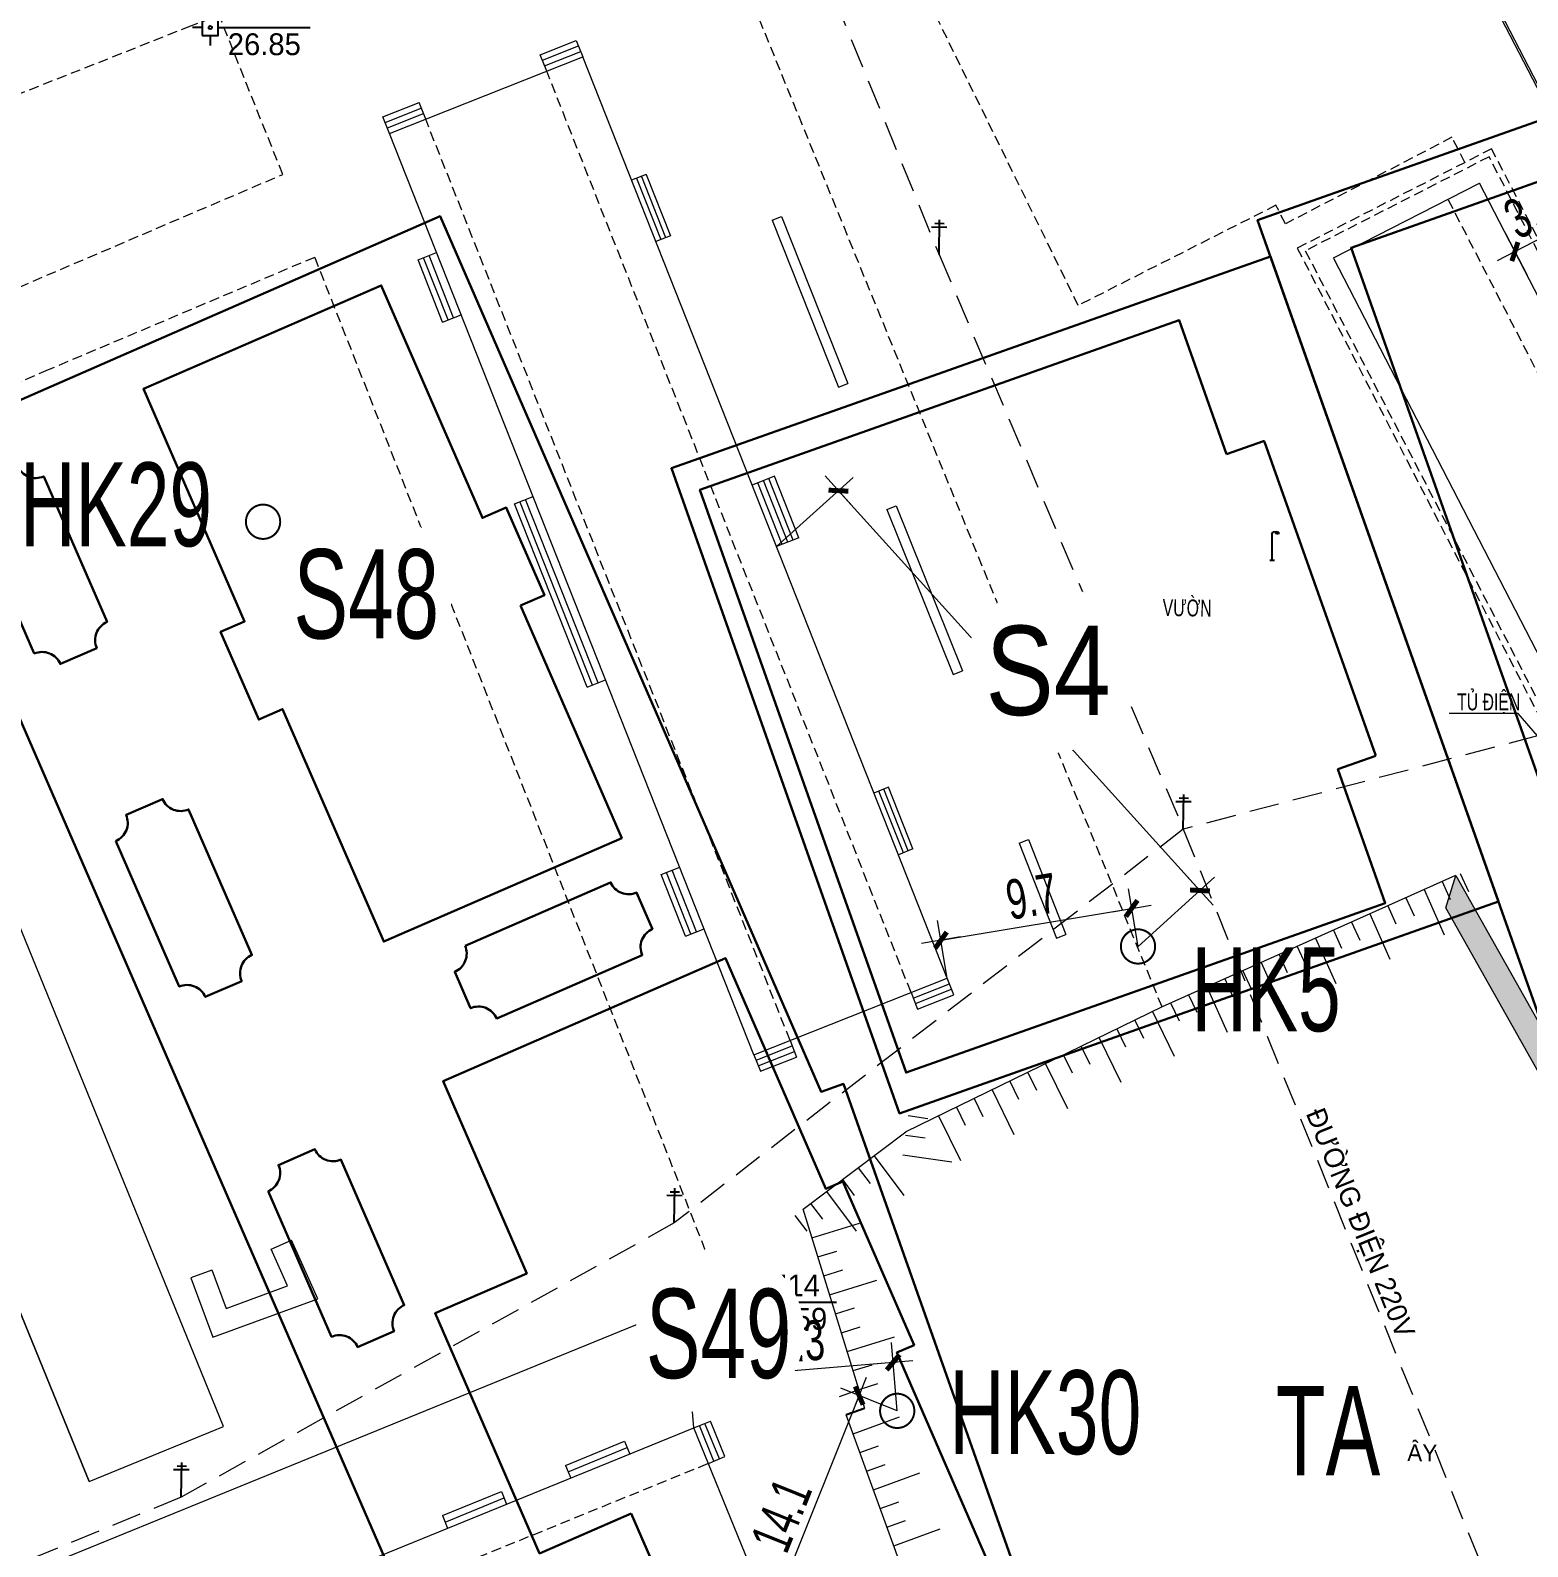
# Model space of a CAD drawing. Header units: inches. Extents: x 496359 to 501064, y 2374078 to 2377203.
# Drawn here: x 496990.3 to 497065.8, y 2376323.4 to 2376399.8 of the extents above; entities that cross this region are included whole.
import ezdxf
from ezdxf.enums import TextEntityAlignment as Align

# ---------------------------------------------------------------- set-up
doc = ezdxf.new("R2010")
doc.units = ezdxf.units.IN
doc.header["$MEASUREMENT"] = 0
doc.linetypes.add('DASHED', pattern=[0.75, 0.5, -0.25])
for name, color, linetype in [('cd', 7, 'Continuous'), ('chu', 6, 'Continuous'), ('MANH', 147, 'Continuous'), ('MOC - DC2', 1, 'Continuous'), ('NOI', 2, 'Continuous'), ('tl', 8, 'Continuous')]:
    doc.layers.add(name, color=color, linetype=linetype)
for name, color, linetype, lineweight in [('EG Text2', 7, 'Continuous', 18), ('ISO', 252, 'Continuous', 20), ('LC Dim', 8, 'Continuous', 18), ('LC Net dam 1', 30, 'Continuous', 30), ('LC Net manh', 239, 'Continuous', 5)]:
    doc.layers.add(name, color=color, linetype=linetype, lineweight=lineweight)
doc.styles.add('dien giai', font='', dxfattribs={"width": 0.8})
doc.styles.add('EG Hai', font='')
doc.styles.add('style1', font='')
doc.styles.get('dien giai').set_extended_font_data('.VnArial NarrowH')
doc.styles.get('EG Hai').set_extended_font_data('.VnArial NarrowH')
doc.styles.get('style1').set_extended_font_data('.VnAvantH')
doc.dimstyles.new('DIM300', dxfattribs={"dimscale": 0.5, "dimtxt": 2, "dimasz": 0.007, "dimexe": 1, "dimexo": 0, "dimgap": 0.4, "dimtad": 1, "dimtoh": 1, "dimdec": 1, "dimzin": 1, "dimdsep": 46, "dimtxsty": 'dien giai', "dimblk": 'rowdim', "dimcen": 2.5, "dimclrd": 256, "dimclre": 256, "dimclrt": 2, "dimazin": 0, "dimtfac": 1, "dimtdec": 1, "dimtix": 1, "dimtmove": 2, "dimatfit": 0, "dimldrblk": 'dot leader', "dimfxl": 2, "dimtolj": 1, "dimtzin": 0, "dimlwd": -1, "dimlwe": -1, "dimarcsym": 1})

# ---------------------------------------------------------------- blocks, each defined once
blk = doc.blocks.new('cdien')
at = {"layer": 'cd', "extrusion": (-0.000518657, 0.000768986, 1)}
for p, q in [((-0.46, 3.14, 0), (0.49, 3.14, 0)), ((0, 0), (0, 3.5, 0)), ((-0.8, 2.78, 0), (0.76, 2.78, 0))]:
    blk.add_line(p, q, dxfattribs=at)
blk = doc.blocks.new('t1')
at = {"layer": 'tl', "color": 250, "lineweight": 0}
for p, q in [((0, 0), (0, 2.5)), ((-2, 0), (-2, 1)), ((-1, 0), (-1, 1))]:
    blk.add_line(p, q, dxfattribs=at)
blk = doc.blocks.new('t2')
at = {"layer": 'tl', "color": 250, "lineweight": 0}
for p, q in [((-2, 0), (-2, -1)), ((-1, 0), (-1, -1)), ((0, 0), (0, -2.5))]:
    blk.add_line(p, q, dxfattribs=at)
blk = doc.blocks.new('chieusang')
at = {"layer": 'cd', "extrusion": (-0.000518657, 0.000768986, 1)}
for p, q in [((-0.03, 2.38, 0), (0.1, 2.57, 0)), ((-0.03, 2.38, 0), (-0.03, 0.03, 0)), ((0.1, 2.57, 0), (0.34, 2.61, 0)), ((0.34, 2.44, 0), (0.34, 2.61, 0)), ((0.34, 2.61, 0), (0.56, 2.54, 0)), ((0.54, 2.37, 0), (0.34, 2.44, 0)), ((0.58, 2.47, 0), (0.54, 2.37, 0)), ((0.56, 2.54, 0), (0.58, 2.47, 0)), ((-0.2, 0, 0), (0.2, 0, 0))]:
    blk.add_line(p, q, dxfattribs=at)
blk = doc.blocks.new('MOC')
at = {"layer": 'MOC - DC2'}
for points in [[(0, 0.4), (0, 0.9)], [(-0.4, 0), (-0.9, 0)], [(0.4, 0), (5.03, 0)], [(0, -0.4), (0, -0.9)]]:
    blk.add_lwpolyline(points, dxfattribs=at)
blk.add_lwpolyline([(-0.4, -0.4), (0.4, -0.4), (0.4, 0.4), (-0.4, 0.4)], close=True, dxfattribs=at)
blk.add_circle((0, 0), 0.0868, dxfattribs=at)
blk = doc.blocks.new('Nền HT mới')
at = {"layer": 'MANH', "lineweight": 0}
h = blk.add_hatch(dxfattribs=at)
h.set_pattern_fill('HONEY', color=8, scale=3, angle=-0.73278, style=0)
h.set_pattern_definition([(359.267215784, (-528735.85168, -2369706.46263), (0.566607394046, 0.317539068605), [0.375, -0.75]), (119.267215784, (-528735.85168, -2369706.46263), (-0.55830059713, 0.331926862913), [0.375, -0.75]), (59.267215784, (-528735.85168, -2369706.46263), (0.008306796916, 0.64946593152), [-0.75, 0.375])])
h.paths.add_polyline_path([(373.109, -3.723), (363.796, 10.341), (361.866, 12.355), (358.567, 31.521), (334.166, 74.779), (334.673, 76.419), (360.12, 31.306), (363.374, 12.397), (365.033, 10.666), (370.797, 1.321), (373.563, -3.472)])
at = {"layer": 'chu', "color": 1, "lineweight": 0, "elevation": -28.377}
blk.add_lwpolyline([(338.797, 83.449), (337.814, 84.575), (334.335, 84.575)], dxfattribs=at)
at = {"layer": 'MANH', "color": 1, "linetype": 'DASHED', "lineweight": 0, "ltscale": 3, "elevation": -28.377}
for points in [[(338.797, 83.449), (320.937, 78.752), (340.42, 30.662), (364.406, 31.762), (393.688, 33.781), (433.644, 49.392), (462.8, 58.64), (490.972, 67.807), (516.491, 76.196), (548.211, 86.542), (576.26, 95.702), (610.187, 94.179), (634.864, 101.12), (676.11, 115.484), (714.178, 128.714), (753.349, 142.385), (783.927, 137.98), (839.407, 172.277), (890.568, 190.199), (916.291, 216.65), (939.123, 240.492), (989.341, 305.871)], [(296.55, 137.304), (308.626, 107.715), (320.937, 78.752), (295.281, 58.901), (270.428, 45.085), (239.675, 32.373), (209.794, 20.251), (183.931, 9.6), (120.59, -15.781), (90.689, -27.725), (65.232, -38.057), (38.277, -49.144), (9.678, -60.806), (-18.053, -71.817), (-45.977, -83.147), (-74.529, -95.167)]]:
    blk.add_lwpolyline(points, dxfattribs=at)
at = {"layer": 'MANH', "lineweight": 0, "elevation": -28.377}
for points in [[(356.933, 109.705), (345.341, 103.484), (326.55, 139.705)], [(355.862, 109.244), (345.383, 103.62), (326.639, 139.751)], [(288.521, 117.787), (290.342, 118.507)], [(290.342, 118.507), (290.674, 117.67)], [(288.852, 116.95), (288.521, 117.787)], [(288.631, 117.508), (290.453, 118.228)], [(288.741, 117.229), (290.563, 117.949)], [(280.927, 113.815), (290.674, 117.67)], [(309.039, 71.238), (290.674, 117.67)], [(280.596, 114.652), (282.418, 115.373)], [(280.927, 113.815), (280.596, 114.652)], [(280.706, 114.373), (282.528, 115.094)], [(280.817, 114.094), (282.639, 114.815)], [(282.749, 114.536), (282.418, 115.373)], [(299.293, 67.383), (280.927, 113.815)], [(293.865, 111.748), (293.131, 111.458)], [(293.623, 111.653), (294.844, 108.567)], [(293.865, 111.748), (295.086, 108.663)], [(293.382, 111.557), (294.602, 108.471)], [(328.509, 107.554), (335.869, 111.315)], [(340.402, 102.545), (335.869, 111.315)], [(300.219, 109.452), (300.684, 109.636)], [(300.219, 109.452), (303.557, 101.026)], [(300.684, 109.636), (304.022, 101.21)], [(295.086, 108.663), (294.351, 108.372)], [(282.363, 107.439), (283.302, 107.811)], [(283.601, 104.309), (282.363, 107.439)], [(283.88, 104.419), (282.642, 107.55)], [(284.159, 104.529), (282.921, 107.66)], [(340.819, 83.714), (328.518, 107.515)], [(283.601, 104.309), (284.54, 104.68)], [(303.557, 101.026), (304.022, 101.21)], [(300.333, 96.539), (299.208, 96.094)], [(301.002, 93.215), (299.775, 96.318)], [(301.281, 93.325), (300.054, 96.428)], [(301.56, 93.435), (300.333, 96.539)], [(300.723, 93.104), (299.496, 96.208)], [(272.564, 48.64), (253.691, 94.918)], [(287.223, 95.151), (288.162, 95.523)], [(290.882, 85.9), (287.223, 95.151)], [(291.161, 86.01), (287.502, 95.261)], [(291.44, 86.121), (287.781, 95.372)], [(305.996, 94.868), (306.46, 95.054)], [(305.996, 94.868), (309.345, 86.542)], [(306.46, 95.054), (309.809, 86.729)], [(301.56, 93.435), (300.435, 92.99)], [(135.724, 47.207), (246.906, 92.151), (265.779, 45.873)], [(265.779, 45.873), (246.906, 92.151)], [(309.345, 86.542), (309.809, 86.729)], [(290.882, 85.9), (291.821, 86.272)], [(306.081, 80.862), (305.347, 80.572)], [(306.827, 77.563), (305.598, 80.671)], [(307.069, 77.659), (305.84, 80.767)], [(307.311, 77.754), (306.081, 80.862)], [(312.662, 78.049), (313.127, 78.232)], [(312.662, 78.049), (314.549, 73.262)], [(313.127, 78.232), (315.014, 73.446)], [(307.311, 77.754), (306.577, 77.464)], [(294.614, 76.464), (295.554, 76.835)], [(295.844, 73.355), (294.614, 76.464)], [(296.123, 73.465), (294.893, 76.574)], [(296.402, 73.575), (295.172, 76.685)], [(334.663, 76.415), (319.866, 69.788), (306.958, 63.492)], [(373.109, -3.723), (363.796, 10.341), (361.866, 12.355), (358.567, 31.521), (334.166, 74.779), (334.673, 76.419), (360.12, 31.306), (363.374, 12.397), (365.033, 10.666), (370.797, 1.321), (373.563, -3.472), (373.109, -3.723)], [(295.844, 73.355), (296.783, 73.726)], [(314.549, 73.262), (315.014, 73.446)], [(299.293, 67.383), (309.039, 71.238)], [(309.37, 70.401), (309.039, 71.238)], [(307.217, 70.517), (307.548, 69.68)], [(307.328, 70.238), (309.15, 70.959)], [(307.438, 69.959), (309.26, 70.68)], [(307.548, 69.68), (309.37, 70.401)], [(301.115, 68.103), (301.446, 67.266)], [(299.293, 67.383), (299.624, 66.546)], [(299.403, 67.104), (301.225, 67.824)], [(299.513, 66.825), (301.335, 67.545)], [(299.624, 66.546), (301.446, 67.266)], [(304.889, 49.551), (301.771, 59.599), (306.958, 63.492)], [(270.911, 56.141), (272.022, 53.152), (277.307, 55.083), (275.984, 58.038)], [(271.966, 56.533), (272.687, 54.593), (275.786, 55.726), (274.956, 57.578)], [(274.956, 57.578), (275.984, 58.038)], [(271.968, 56.53), (270.912, 56.138)], [(239.122, 31.653), (297.629, 55.514)], [(296.27, 48.576), (297.104, 48.916)], [(297.833, 47.126), (297.104, 48.916)], [(304.879, 49.584), (303.935, 49.249), (313.911, 21.782), (307.381, 18.811), (317.313, -13.334)], [(262.439, 34.787), (296.27, 48.576)], [(265.779, 45.873), (272.564, 48.64)], [(301.262, 36.33), (296.27, 48.576)], [(297.278, 46.899), (296.548, 48.689)], [(297.556, 47.012), (296.826, 48.803)], [(289.796, 46.686), (292.771, 47.899)], [(289.93, 46.357), (292.902, 47.578)], [(292.771, 47.899), (293.033, 47.257)], [(289.796, 46.686), (290.058, 46.044)], [(297, 46.786), (297.833, 47.126)], [(283.594, 44.159), (286.569, 45.371)], [(286.569, 45.371), (286.831, 44.729)], [(283.728, 43.829), (286.7, 45.05)], [(283.594, 44.159), (283.856, 43.516)]]:
    blk.add_lwpolyline(points, dxfattribs=at)
at = {"layer": 'MANH', "linetype": 'DASHED', "lineweight": 0, "elevation": -28.377}
for points in [[(319.866, 69.788), (295.949, 128.448)], [(335.131, 112.352), (334.482, 113.621), (326.09, 109.261), (325.607, 110.195), (315.643, 105.148), (306.992, 122.755), (316.609, 127.628)], [(307.217, 70.517), (288.852, 116.95)], [(301.115, 68.103), (282.749, 114.536)], [(346.586, 86.695), (334.285, 110.496)], [(263.169, 32.996), (297, 46.786)]]:
    blk.add_lwpolyline(points, dxfattribs=at)
at = {"layer": 'MANH', "color": 3, "linetype": 'DASHED', "lineweight": 0, "elevation": -28.377}
for points in [[(281.805, 123.25), (270.897, 119.228), (260.648, 115.16), (247.177, 109.642), (234.158, 104.265), (219.66, 98.25), (208.117, 93.114), (195.091, 87.283), (183.088, 81.931), (168.153, 75.148), (156.141, 69.518), (143.067, 63.703), (130.273, 58.143)], [(275.543, 111.751), (272.351, 119.753)], [(130.273, 58.143), (130.642, 55.062), (132.383, 50.661), (153.224, 59.688), (184.506, 73.262), (201.704, 80.395), (221.516, 88.879), (239.036, 96.198), (244.131, 98.426), (261.585, 105.781), (275.543, 111.751)], [(277.155, 107.572), (263.717, 101.896), (245.486, 94.117), (240.597, 92.044), (223.357, 84.719), (204.182, 76.237), (155.276, 55.727), (133.989, 46.715), (134.037, 46.514)], [(277.155, 107.572), (297.629, 55.514)]]:
    blk.add_lwpolyline(points, dxfattribs=at)
at = {"layer": 'MANH', "color": 5, "linetype": 'DASHED', "lineweight": 0, "elevation": -28.377}
for points in [[(341.174, 103.962), (336.481, 113.042), (326.684, 108.035), (340.168, 81.946), (349.942, 86.998)], [(340.908, 103.823), (336.352, 112.639), (327.089, 107.905), (340.297, 82.351), (349.538, 87.127), (344.936, 96.031)]]:
    blk.add_lwpolyline(points, dxfattribs=at)
at = {"layer": 'MOC - DC2', "lineweight": 0}
blk.add_point((298.423, 54.91, -1.788), dxfattribs=at)
at = {"layer": 'cd', "lineweight": 0}
for name, p, xscale, yscale, zscale, rotation in [('cdien', (308.626, 107.715, -0.952), 0.5, 0.5, 0.5, 359.2672157837458), ('chieusang', (325.417, 92.317, -2.175), 0.5499999999883585, 0.5499999999883585, 0.5499999999883585, 359.8380142929382), ('cdien', (320.937, 78.752, -1.249), 0.5, 0.5, 0.5, 359.2672157837458), ('cdien', (295.281, 58.901, -0.928), 0.5, 0.5, 0.5, 359.2672157837458), ('cdien', (270.428, 45.085, -0.765), 0.5, 0.5, 0.5, 359.2672157837458)]:
    blk.add_blockref(name, p, dxfattribs=dict(at, xscale=xscale, yscale=yscale, zscale=zscale, rotation=rotation))
at = {"layer": 'MOC - DC2', "lineweight": 0}
for p in [(271.889, 119.151, -1.506), (298.423, 54.91, -1.788)]:
    blk.add_blockref('MOC', p, dxfattribs=at)
at = {"layer": 'NOI', "lineweight": 0}
for name, p, rotation in [('t1', (333.073, 75.703, -28.377), 204.1247384190088), ('t1', (330.335, 74.477, -28.377), 204.1247384190088), ('t1', (327.597, 73.251, -28.377), 204.1247384190088), ('t1', (324.859, 72.024, -28.377), 204.1247384190088), ('t1', (322.121, 70.798, -28.377), 204.1247384190088), ('t1', (319.39, 69.556, -28.377), 206.0035489466002), ('t1', (316.694, 68.241, -28.377), 206.0035489466002), ('t1', (313.998, 66.926, -28.377), 206.0035489466002), ('t1', (311.301, 65.61, -28.377), 206.0035489466002), ('t1', (308.605, 64.295, -28.377), 206.0035489466002), ('t1', (306.794, 62.336, -28.377), 261.9174535598133), ('t2', (305.354, 62.288, -28.377), 36.88805597469661), ('t2', (302.954, 60.487, -28.377), 36.88805597469661), ('t2', (302.221, 58.147, -28.377), 107.2405208569092), ('t2', (303.11, 55.282, -28.377), 107.2405208569092), ('t2', (304, 52.417, -28.377), 107.2405208569092), ('t1', (304.29, 48.27, -28.377), 289.9621344468474), ('t1', (305.314, 45.45, -28.377), 289.9621344468474), ('t1', (306.339, 42.631, -28.377), 289.9621344468474)]:
    blk.add_blockref(name, p, dxfattribs=dict(at, rotation=rotation))
at = {"layer": 'chu', "color": 6, "lineweight": 0, "style": 'style1', "width": 0.7}
blk.add_text('V¦êN', height=0.85, rotation=359.26722, dxfattribs=at).set_placement((319.894, 89.495, -28.377))
at = {"layer": 'chu', "color": 1, "lineweight": 0, "style": 'style1', "width": 0.7}
blk.add_text('Tñ §IÖN', height=0.85, dxfattribs=at).set_placement((334.741, 84.739, -28.377))
at = {"layer": 'chu', "color": 6, "lineweight": 0, "style": 'style1'}
for s, height, rotation, p in [('§¦êNG §IÖN 220V', 1, 292.04194, (327.099, 64.432, -28.377)), ('V¦êN C¢Y', 0.85, 359.26722, (327.558, 46.964, -28.377))]:
    blk.add_text(s, height=height, rotation=rotation, dxfattribs=at).set_placement(p)
at = {"layer": 'MOC - DC2', "lineweight": 0, "style": 'style1'}
for s, p in [('26.85', (272.775, 117.763, -1.506)), ('M14', (299.763, 55.203, -1.788)), ('26.59', (299.309, 53.522, -1.788))]:
    blk.add_text(s, height=1.1, dxfattribs=at).set_placement(p)
blk = doc.blocks.new('rowdim')
blk.add_line((-200, 0), (200, 0))
at = {"const_width": 50}
blk.add_lwpolyline([(-71, -71), (71, 71)], dxfattribs=at)
blk = doc.blocks.new('*D425')
at = {"layer": 'Defpoints', "color": 0, "transparency": 16777216}
for p in [(497068.782, 2376388.968), (497065.169, 2376388.634), (497065.795, 2376387.424)]:
    blk.add_point(p, dxfattribs=at)
at = {"layer": 'LC Dim', "transparency": 16777216}
for p, q in [((497068.782, 2376388.968), (497067.697, 2376391.067)), ((497068.152, 2376390.176), (497065.174, 2376388.637)), ((497065.795, 2376387.424), (497064.71, 2376389.523))]:
    blk.add_line(p, q, dxfattribs=at)
at = {"layer": 'LC Dim', "transparency": 16777216, "xscale": 0.005, "yscale": 0.005, "zscale": 0.005}
for p, rotation in [((497068.157, 2376390.178), 27.33202923490753), ((497065.169, 2376388.634), 207.3320292349075)]:
    blk.add_blockref('rowdim', p, dxfattribs=dict(at, rotation=rotation))
at = {"layer": 'LC Dim', "color": 2, "transparency": 16777216, "insert": (497066.01, 2376390.669), "char_height": 2, "attachment_point": 5, "rotation": 27.33203, "style": 'dien giai'}
blk.add_mtext('\\A1;3.4', dxfattribs=at)
blk = doc.blocks.new('dot leader')
at = {"const_width": 50}
blk.add_lwpolyline([(-25, 0, 1), (25, 0, 1)], format="xyb", close=True, dxfattribs=at)
blk = doc.blocks.new('*D426')
at = {"layer": 'Defpoints', "color": 0, "transparency": 16777216}
for p in [(497045.851, 2376355.529), (497046.17, 2376353.612), (497036.555, 2376352.011)]:
    blk.add_point(p, dxfattribs=at)
at = {"layer": 'LC Dim', "transparency": 16777216}
for p, q in [((497046.17, 2376353.612), (497045.687, 2376356.516)), ((497036.24, 2376353.928), (497045.846, 2376355.528)), ((497036.555, 2376352.011), (497036.071, 2376354.914))]:
    blk.add_line(p, q, dxfattribs=at)
at = {"layer": 'LC Dim', "transparency": 16777216, "xscale": 0.005, "yscale": 0.005, "zscale": 0.005}
for p, rotation in [((497045.851, 2376355.529), 9.457852155758927), ((497036.235, 2376353.927), 189.4578521557589)]:
    blk.add_blockref('rowdim', p, dxfattribs=dict(at, rotation=rotation))
at = {"layer": 'LC Dim', "color": 2, "transparency": 16777216, "insert": (497040.81, 2376356.13), "char_height": 2, "attachment_point": 5, "rotation": 9.45785, "style": 'dien giai'}
blk.add_mtext('\\A1;9.7', dxfattribs=at)
blk = doc.blocks.new('*D427')
at = {"layer": 'Defpoints', "color": 0, "transparency": 16777216}
for p in [(497027.951, 2376373.763), (497049.291, 2376356.434), (497046.17, 2376353.612)]:
    blk.add_point(p, dxfattribs=at)
at = {"layer": 'LC Dim', "transparency": 16777216}
for p, q in [((497027.951, 2376373.763), (497031.813, 2376377.255)), ((497031.075, 2376376.581), (497049.287, 2376356.438)), ((497046.17, 2376353.612), (497050.033, 2376357.104))]:
    blk.add_line(p, q, dxfattribs=at)
at = {"layer": 'LC Dim', "transparency": 16777216, "xscale": 0.005, "yscale": 0.005, "zscale": 0.005}
for p, rotation in [((497031.071, 2376376.585), 132.118346008209), ((497049.291, 2376356.434), 312.118346008209)]:
    blk.add_blockref('rowdim', p, dxfattribs=dict(at, rotation=rotation))
at = {"layer": 'LC Dim', "color": 2, "transparency": 16777216, "insert": (497041.223, 2376367.451), "char_height": 2, "attachment_point": 5, "rotation": 312.11835, "style": 'dien giai'}
blk.add_mtext('\\A1;27.2', dxfattribs=at)
blk = doc.blocks.new('*D382')
at = {"layer": 'Defpoints', "color": 0, "transparency": 16777216}
for p in [(497033.828, 2376332.653), (497034.033, 2376330.205), (497023.786, 2376329.349)]:
    blk.add_point(p, dxfattribs=at)
at = {"layer": 'LC Dim', "transparency": 16777216}
for p, q in [((497034.033, 2376330.205), (497033.745, 2376333.649)), ((497023.786, 2376329.349), (497023.498, 2376332.793)), ((497023.586, 2376331.797), (497033.823, 2376332.652))]:
    blk.add_line(p, q, dxfattribs=at)
at = {"layer": 'LC Dim', "transparency": 16777216, "xscale": 0.005, "yscale": 0.005, "zscale": 0.005}
for p, rotation in [((497033.828, 2376332.653), 4.777318251585185), ((497023.581, 2376331.796), 184.7773182515851)]:
    blk.add_blockref('rowdim', p, dxfattribs=dict(at, rotation=rotation))
at = {"layer": 'LC Dim', "color": 2, "transparency": 16777216, "insert": (497028.586, 2376333.641), "char_height": 2, "attachment_point": 5, "rotation": 4.77732, "style": 'dien giai'}
blk.add_mtext('\\A1;10.3', dxfattribs=at)
blk = doc.blocks.new('*D383')
at = {"layer": 'Defpoints', "color": 0, "transparency": 16777216}
for p in [(497032.115, 2376330.975), (497034.033, 2376330.205), (497028.777, 2376317.102)]:
    blk.add_point(p, dxfattribs=at)
at = {"layer": 'LC Dim', "transparency": 16777216}
for p, q in [((497026.862, 2376317.876), (497032.113, 2376330.97)), ((497034.033, 2376330.205), (497031.187, 2376331.347)), ((497028.777, 2376317.102), (497025.932, 2376318.244))]:
    blk.add_line(p, q, dxfattribs=at)
at = {"layer": 'LC Dim', "transparency": 16777216, "xscale": 0.005, "yscale": 0.005, "zscale": 0.005}
for p, rotation in [((497032.115, 2376330.975), 68.14489256548505), ((497026.86, 2376317.872), 248.144892565485)]:
    blk.add_blockref('rowdim', p, dxfattribs=dict(at, rotation=rotation))
at = {"layer": 'LC Dim', "color": 2, "transparency": 16777216, "insert": (497028.184, 2376324.946), "char_height": 2, "attachment_point": 5, "rotation": 68.14489, "style": 'dien giai'}
blk.add_mtext('\\A1;14.1', dxfattribs=at)

msp = doc.modelspace()

# ---------------------------------------------------------------- linework, layer by layer
at = {"layer": 'LC Net dam 1'}
msp.add_lwpolyline([(497089.939, 2376340.605), (497084.243, 2376356.711), (497087.182, 2376360.757), (497081.632, 2376376.449), (497076.803, 2376377.747), (497071.106, 2376393.853), (497056.908, 2376388.831), (497075.741, 2376335.583)], close=True, dxfattribs=at)
for points in [[(496990.536, 2376368.372, -0.414214), (496991.852, 2376367.854), (496993.686, 2376368.652, -0.414214), (496994.203, 2376369.968), (496991.011, 2376377.303, -0.414214), (496989.695, 2376377.821), (496987.861, 2376377.023, -0.414214), (496987.344, 2376375.707)], [(496994.647, 2376358.924, 0.414214), (496995.165, 2376360.24), (496996.999, 2376361.038, 0.414214), (496998.315, 2376360.52), (497001.507, 2376353.184, 0.414214), (497000.989, 2376351.868), (496999.155, 2376351.07, 0.414214), (496997.839, 2376351.588)], [(497012.248, 2376353.651, -0.414214), (497011.73, 2376352.335), (497012.528, 2376350.501, -0.414214), (497013.844, 2376349.983), (497021.179, 2376353.176, -0.414214), (497021.697, 2376354.492), (497020.899, 2376356.325, -0.414214), (497019.583, 2376356.843)], [(497002.328, 2376341.274, 0.414214), (497002.845, 2376342.59), (497004.679, 2376343.388, 0.414214), (497005.995, 2376342.87), (497009.188, 2376335.535, 0.414214), (497008.67, 2376334.219), (497006.836, 2376333.421, 0.414214), (497005.52, 2376333.939)]]:
    msp.add_lwpolyline(points, format="xyb", close=True, dxfattribs=at)
at = {"layer": 'LC Net dam 1', "const_width": 0.1}
for points in [[(497001.203, 2376375.018, 1), (497002.931, 2376375.018, 1)], [(497045.307, 2376353.612, 1), (497047.034, 2376353.612, 1)], [(497033.169, 2376330.205, 1), (497034.896, 2376330.205, 1)]]:
    msp.add_lwpolyline(points, format="xyb", close=True, dxfattribs=at)

# ---------------------------------------------------------------- block references
at = {"layer": 'LC Net manh'}
msp.add_blockref('Nền HT mới', (496727.515, 2376280.773, 2.925), dxfattribs=at)

# ---------------------------------------------------------------- texts
at = {"layer": 'EG Text2', "style": 'EG Hai', "width": 0.8}
for s, p in [('hk29', (496994.661, 2376375.894, -52.346)), ('hk5', (497052.626, 2376351.451, -0.04)), ('hk30', (497041.494, 2376330.136, 28.319))]:
    msp.add_text(s, height=4.2244, rotation=0, dxfattribs=at).set_placement(p, align=Align.MIDDLE_CENTER)

# ---------------------------------------------------------------- dimensions: what is measured, and where the dimension line sits
at = {"layer": 'LC Dim'}
for p1, p2, distance, picture, middle in [((497068.782, 2376388.968, -25.452), (497065.795, 2376387.424, -25.452), -1.362, '*D425', (497066.01, 2376390.669, -25.452)), ((497027.951, 2376373.763, -25.452), (497046.17, 2376353.612, -25.452), 4.207, '*D427', (497041.223, 2376367.451, -25.452)), ((497036.555, 2376352.011, -25.452), (497046.17, 2376353.612, -25.452), 1.943, '*D426', (497040.81, 2376356.13, -25.452)), ((497023.786, 2376329.349, -25.452), (497034.033, 2376330.205, -25.452), 2.456, '*D382', (497028.586, 2376333.641, -25.452)), ((497028.777, 2376317.102, -25.452), (497034.033, 2376330.205, -25.452), 2.066, '*D383', (497028.184, 2376324.946, -25.452))]:
    dim = msp.add_aligned_dim(p1=p1, p2=p2, distance=distance, dimstyle='DIM300', override={"dimscale": 1, "dimasz": 0.005, "dimpost": ''}, dxfattribs=at)
    dim.commit()
    dim.dimension.update_dxf_attribs({"geometry": picture, "text_midpoint": middle})

# ---------------------------------------------------------------- next in the draw order: wipeouts: each hides what was drawn before it
at = {"ltscale": 500}
for points, z in [([(497004.357, 2376368.447), (497003.891, 2376368.998), (497003.64, 2376369.398), (497003.406, 2376369.892), (497003.237, 2376370.419), (497003.144, 2376370.913), (497003.11, 2376371.353), (497003.131, 2376371.879), (497003.192, 2376372.284), (497003.35, 2376372.858), (497003.475, 2376373.173), (497003.698, 2376373.606), (497003.964, 2376374.003), (497004.344, 2376374.441), (497004.749, 2376374.799), (497005.22, 2376375.116), (497005.676, 2376375.345), (497006.111, 2376375.505), (497006.505, 2376375.604), (497007.012, 2376375.676), (497007.444, 2376375.688), (497007.857, 2376375.658), (497008.397, 2376375.557), (497008.809, 2376375.429), (497009.191, 2376375.267), (497009.78, 2376374.922), (497010.04, 2376374.724), (497010.337, 2376374.454), (497010.591, 2376374.178), (497010.856, 2376373.829), (497011.102, 2376373.417), (497011.261, 2376373.077), (497011.389, 2376372.725), (497011.505, 2376372.273), (497011.565, 2376371.872), (497011.583, 2376371.291), (497011.525, 2376370.74), (497011.428, 2376370.306), (497011.313, 2376369.955), (497011.115, 2376369.509), (497010.895, 2376369.132), (497010.689, 2376368.844), (497010.351, 2376368.461), (497010.088, 2376368.218), (497009.68, 2376367.912), (497009.401, 2376367.743), (497009.15, 2376367.615), (497008.846, 2376367.487), (497008.498, 2376367.372), (497008.165, 2376367.292), (497007.817, 2376367.239), (497007.466, 2376367.214), (497007.178, 2376367.216), (497006.745, 2376367.256), (497006.381, 2376367.324), (497005.976, 2376367.441), (497005.581, 2376367.598), (497005.105, 2376367.855), (497004.885, 2376368.002), (497004.579, 2376368.242)], -347.782), ([(497038.723, 2376364.589), (497038.257, 2376365.14), (497038.005, 2376365.54), (497037.772, 2376366.034), (497037.603, 2376366.561), (497037.509, 2376367.055), (497037.476, 2376367.495), (497037.497, 2376368.022), (497037.558, 2376368.426), (497037.716, 2376369.001), (497037.841, 2376369.315), (497038.064, 2376369.749), (497038.33, 2376370.145), (497038.71, 2376370.583), (497039.115, 2376370.941), (497039.586, 2376371.259), (497040.042, 2376371.488), (497040.477, 2376371.647), (497040.871, 2376371.747), (497041.377, 2376371.818), (497041.81, 2376371.83), (497042.223, 2376371.8), (497042.763, 2376371.699), (497043.174, 2376371.571), (497043.557, 2376371.409), (497044.145, 2376371.064), (497044.405, 2376370.866), (497044.703, 2376370.597), (497044.957, 2376370.321), (497045.221, 2376369.971), (497045.468, 2376369.559), (497045.627, 2376369.219), (497045.755, 2376368.868), (497045.871, 2376368.415), (497045.93, 2376368.014), (497045.948, 2376367.433), (497045.891, 2376366.882), (497045.794, 2376366.448), (497045.679, 2376366.097), (497045.481, 2376365.652), (497045.261, 2376365.274), (497045.055, 2376364.986), (497044.717, 2376364.603), (497044.454, 2376364.361), (497044.046, 2376364.055), (497043.766, 2376363.885), (497043.516, 2376363.757), (497043.212, 2376363.629), (497042.864, 2376363.514), (497042.531, 2376363.434), (497042.183, 2376363.381), (497041.832, 2376363.357), (497041.544, 2376363.358), (497041.111, 2376363.398), (497040.747, 2376363.467), (497040.341, 2376363.583), (497039.947, 2376363.74), (497039.471, 2376363.997), (497039.251, 2376364.144), (497038.945, 2376364.384)], -266.2), ([(497022.118, 2376331.17), (497021.652, 2376331.721), (497021.401, 2376332.121), (497021.167, 2376332.615), (497020.998, 2376333.142), (497020.905, 2376333.636), (497020.871, 2376334.076), (497020.892, 2376334.603), (497020.953, 2376335.007), (497021.111, 2376335.582), (497021.236, 2376335.896), (497021.459, 2376336.33), (497021.725, 2376336.726), (497022.105, 2376337.164), (497022.51, 2376337.522), (497022.981, 2376337.84), (497023.437, 2376338.069), (497023.872, 2376338.228), (497024.266, 2376338.328), (497024.772, 2376338.399), (497025.205, 2376338.411), (497025.618, 2376338.381), (497026.158, 2376338.28), (497026.57, 2376338.152), (497026.952, 2376337.99), (497027.54, 2376337.645), (497027.801, 2376337.447), (497028.098, 2376337.178), (497028.352, 2376336.902), (497028.617, 2376336.552), (497028.863, 2376336.14), (497029.022, 2376335.8), (497029.15, 2376335.449), (497029.266, 2376334.996), (497029.326, 2376334.595), (497029.343, 2376334.014), (497029.286, 2376333.463), (497029.189, 2376333.029), (497029.074, 2376332.678), (497028.876, 2376332.233), (497028.656, 2376331.855), (497028.45, 2376331.567), (497028.112, 2376331.184), (497027.849, 2376330.942), (497027.441, 2376330.636), (497027.162, 2376330.466), (497026.911, 2376330.338), (497026.607, 2376330.21), (497026.259, 2376330.095), (497025.926, 2376330.015), (497025.578, 2376329.962), (497025.227, 2376329.938), (497024.939, 2376329.939), (497024.506, 2376329.979), (497024.142, 2376330.048), (497023.736, 2376330.164), (497023.342, 2376330.321), (497022.866, 2376330.578), (497022.646, 2376330.725), (497022.34, 2376330.965)], -292.377), ([(497052.832, 2376326.266), (497052.366, 2376326.816), (497052.114, 2376327.217), (497051.881, 2376327.711), (497051.711, 2376328.238), (497051.618, 2376328.732), (497051.585, 2376329.172), (497051.605, 2376329.698), (497051.666, 2376330.102), (497051.824, 2376330.677), (497051.949, 2376330.992), (497052.173, 2376331.425), (497052.438, 2376331.822), (497052.818, 2376332.26), (497053.223, 2376332.618), (497053.694, 2376332.935), (497054.15, 2376333.164), (497054.585, 2376333.323), (497054.98, 2376333.423), (497055.486, 2376333.494), (497055.919, 2376333.507), (497056.332, 2376333.477), (497056.871, 2376333.376), (497057.283, 2376333.248), (497057.666, 2376333.086), (497058.254, 2376332.74), (497058.514, 2376332.543), (497058.812, 2376332.273), (497059.065, 2376331.997), (497059.33, 2376331.647), (497059.576, 2376331.236), (497059.736, 2376330.895), (497059.864, 2376330.544), (497059.979, 2376330.092), (497060.039, 2376329.69), (497060.057, 2376329.11), (497060, 2376328.558), (497059.902, 2376328.125), (497059.787, 2376327.774), (497059.589, 2376327.328), (497059.369, 2376326.951), (497059.163, 2376326.663), (497058.825, 2376326.28), (497058.563, 2376326.037), (497058.154, 2376325.731), (497057.875, 2376325.562), (497057.624, 2376325.434), (497057.321, 2376325.305), (497056.972, 2376325.191), (497056.639, 2376325.111), (497056.292, 2376325.058), (497055.941, 2376325.033), (497055.652, 2376325.035), (497055.219, 2376325.074), (497054.855, 2376325.143), (497054.45, 2376325.26), (497054.056, 2376325.417), (497053.579, 2376325.673), (497053.359, 2376325.82), (497053.053, 2376326.061)], -291.887)]:
    msp.add_wipeout(points, dxfattribs=at).translate(0, 0, z).dxf.layer = 'ISO'

# ---------------------------------------------------------------- next in the draw order: linework, layer by layer
at = {"layer": 'LC Net dam 1'}
for points in [[(497088.002, 2376402.884), (497127.792, 2376290.383), (497091.137, 2376277.418), (497077.581, 2376315.748), (497078.429, 2376316.048), (497052.196, 2376390.219)], [(497040.734, 2376320.068), (497031.32, 2376346.687), (497030.196, 2376346.289), (497010.989, 2376390.426), (496983.92, 2376378.569), (497014.37, 2376308.595)], [(497052.843, 2376388.39), (497022.648, 2376377.711), (497034.149, 2376345.195), (497064.343, 2376355.874)], [(497015.049, 2376370.791), (497016.25, 2376371.313), (497014.328, 2376375.733), (497013.126, 2376375.211), (497008.028, 2376386.93), (496996.035, 2376381.713), (497001.132, 2376369.994), (496999.93, 2376369.472), (497001.853, 2376365.051), (497003.054, 2376365.574), (497008.15, 2376353.855), (497020.148, 2376359.071)], [(497020.626, 2376325.03), (497024.842, 2376315.337), (497039.075, 2376321.527), (497034.021, 2376333.146), (497034.883, 2376333.52), (497031.294, 2376341.774), (497030.432, 2376341.399), (497025.379, 2376353.018), (497011.146, 2376346.828), (497015.362, 2376337.135), (497010.74, 2376335.125), (497016.004, 2376323.02)]]:
    msp.add_lwpolyline(points, close=True, dxfattribs=at)
at = {"layer": 'LC Net dam 1', "elevation": -268.377}
msp.add_lwpolyline([(497050.633, 2376378.423), (497052.49, 2376379.08, -0.414214), (497052.554, 2376379.049), (497058.136, 2376363.267, -0.414214), (497058.105, 2376363.203), (497056.248, 2376362.547), (497058.635, 2376355.796), (497034.482, 2376347.253), (497024.091, 2376376.63), (497048.245, 2376385.173)], format="xyb", close=True, dxfattribs=at)

# ---------------------------------------------------------------- next in the draw order: texts
at = {"layer": 'EG Text2', "style": 'EG Hai', "width": 0.8}
for s, p in [('s48', (497007.271, 2376371.385, -347.782)), ('s49', (497025.032, 2376334.108, -292.377)), ('ta', (497055.746, 2376329.204, -291.887))]:
    msp.add_text(s, height=4.5, rotation=0, dxfattribs=at).set_placement(p, align=Align.MIDDLE_CENTER)
at = {"layer": 'EG Text2', "style": 'EG Hai'}
msp.add_text('s4', height=4.5, rotation=0, dxfattribs=at).set_placement((497041.637, 2376367.527, -266.2), align=Align.MIDDLE_CENTER)

doc.saveas('drawing.dxf')
